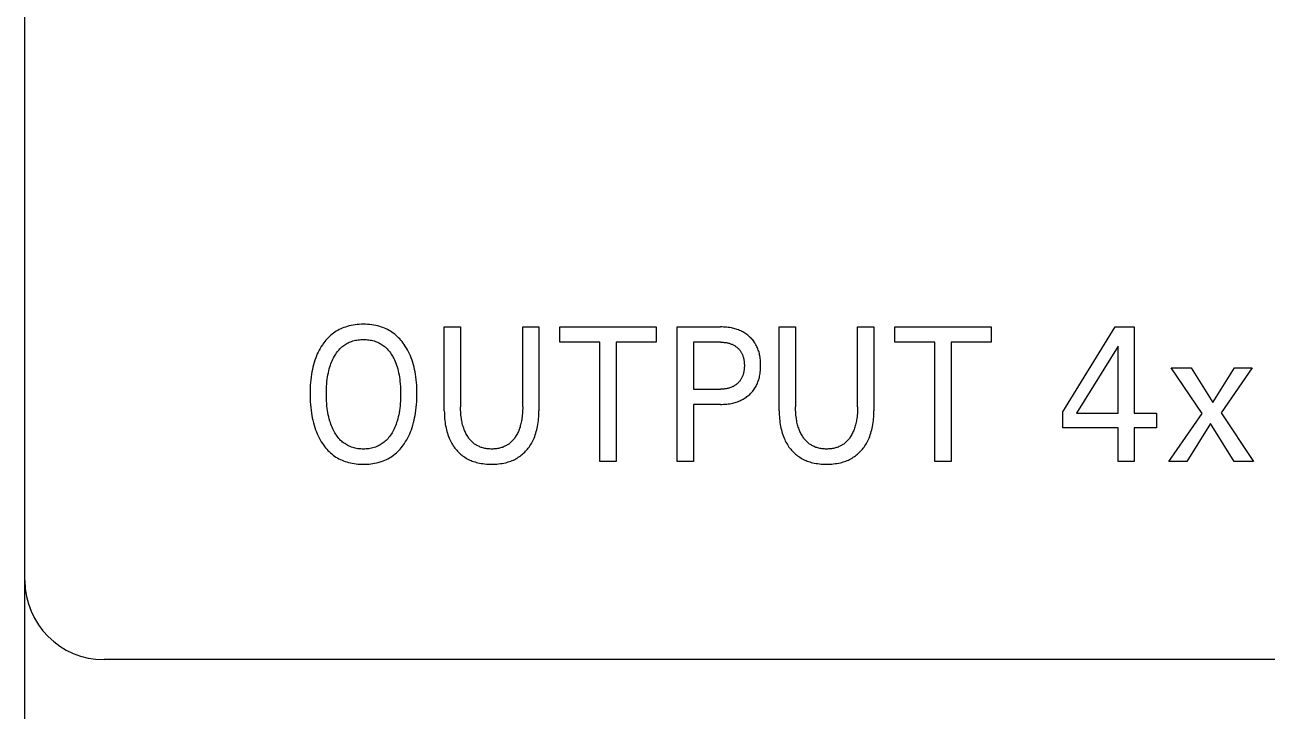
# Model space of a CAD drawing. Extents: x 0 to 420, y 0 to 297.
# Drawn here: x 158.8 to 174.48, y 181.85 to 190.51 of the extents above; entities that cross this region are included whole.
import ezdxf

# ---------------------------------------------------------------- set-up
doc = ezdxf.new("R2010")
doc.units = 0
doc.header["$LTSCALE"] = 23.1
doc.layers.add('10000_FRONT', color=7, linetype='CONTINUOUS')

msp = doc.modelspace()

# ---------------------------------------------------------------- linework, layer by layer
at = {"layer": '10000_FRONT', "color": 7, "linetype": 'CONTINUOUS'}
for p, q in [((158.8, 161), (158.8, 249)), ((162.678, 186.608), (162.661, 186.594)), ((162.695, 186.621), (162.678, 186.608)), ((162.713, 186.634), (162.695, 186.621)), ((162.731, 186.645), (162.713, 186.634)), ((162.749, 186.656), (162.731, 186.645)), ((162.768, 186.666), (162.749, 186.656)), ((162.787, 186.675), (162.768, 186.666)), ((162.806, 186.684), (162.787, 186.675)), ((162.826, 186.692), (162.806, 186.684)), ((162.846, 186.699), (162.826, 186.692)), ((162.867, 186.706), (162.846, 186.699)), ((162.892, 186.713), (162.867, 186.706)), ((162.917, 186.718), (162.892, 186.713)), ((162.943, 186.723), (162.917, 186.718)), ((162.969, 186.727), (162.943, 186.723)), ((162.995, 186.73), (162.969, 186.727)), ((163.021, 186.732), (162.995, 186.73)), ((163.048, 186.733), (163.021, 186.732)), ((163.074, 186.734), (163.048, 186.733)), ((163.1, 186.733), (163.074, 186.734)), ((163.126, 186.732), (163.1, 186.733)), ((163.152, 186.73), (163.126, 186.732)), ((163.178, 186.727), (163.152, 186.73)), ((163.204, 186.723), (163.178, 186.727)), ((163.23, 186.718), (163.204, 186.723)), ((163.255, 186.712), (163.23, 186.718)), ((163.28, 186.705), (163.255, 186.712)), ((163.3, 186.699), (163.28, 186.705)), ((163.32, 186.692), (163.3, 186.699)), ((163.34, 186.684), (163.32, 186.692)), ((163.36, 186.675), (163.34, 186.684)), ((163.379, 186.666), (163.36, 186.675)), ((163.398, 186.655), (163.379, 186.666)), ((163.416, 186.645), (163.398, 186.655)), ((163.434, 186.633), (163.416, 186.645)), ((163.451, 186.621), (163.434, 186.633)), ((163.468, 186.607), (163.451, 186.621)), ((163.485, 186.593), (163.468, 186.607)), ((164.094, 185.641), (164.094, 186.7)), ((164.094, 186.7), (164.3, 186.7)), ((164.3, 186.7), (164.3, 185.692)), ((165.084, 185.692), (165.084, 186.7)), ((165.084, 186.7), (165.289, 186.7)), ((165.289, 186.7), (165.289, 185.641)), ((165.554, 186.507), (165.554, 186.7)), ((165.554, 186.7), (166.768, 186.7)), ((166.768, 186.7), (166.768, 186.507)), ((167.032, 185), (167.032, 186.7)), ((167.032, 186.7), (167.579, 186.7)), ((167.599, 186.7), (167.579, 186.7)), ((167.619, 186.699), (167.599, 186.7)), ((167.639, 186.698), (167.619, 186.699)), ((167.658, 186.696), (167.639, 186.698)), ((167.678, 186.694), (167.658, 186.696)), ((167.698, 186.691), (167.678, 186.694)), ((167.718, 186.687), (167.698, 186.691)), ((167.733, 186.684), (167.718, 186.687)), ((167.748, 186.681), (167.733, 186.684)), ((167.763, 186.677), (167.748, 186.681)), ((167.778, 186.672), (167.763, 186.677)), ((167.793, 186.667), (167.778, 186.672)), ((167.808, 186.662), (167.793, 186.667)), ((167.822, 186.656), (167.808, 186.662)), ((167.837, 186.65), (167.822, 186.656)), ((167.85, 186.643), (167.837, 186.65)), ((167.863, 186.636), (167.85, 186.643)), ((167.876, 186.629), (167.863, 186.636)), ((167.888, 186.622), (167.876, 186.629)), ((167.901, 186.613), (167.888, 186.622)), ((167.913, 186.605), (167.901, 186.613)), ((167.925, 186.596), (167.913, 186.605)), ((168.322, 185.641), (168.322, 186.7)), ((168.322, 186.7), (168.528, 186.7)), ((168.528, 186.7), (168.528, 185.692)), ((169.312, 185.692), (169.312, 186.7)), ((169.312, 186.7), (169.516, 186.7)), ((169.516, 186.7), (169.516, 185.641)), ((169.782, 186.507), (169.782, 186.7)), ((169.782, 186.7), (170.996, 186.7)), ((170.996, 186.7), (170.996, 186.507)), ((171.9, 185.63), (172.564, 186.7)), ((172.564, 186.7), (172.801, 186.7)), ((172.801, 186.7), (172.801, 185.611)), ((162.54, 186.451), (162.527, 186.429)), ((162.555, 186.473), (162.54, 186.451)), ((162.56, 186.481), (162.555, 186.473)), ((162.573, 186.498), (162.56, 186.481)), ((162.586, 186.516), (162.573, 186.498)), ((162.6, 186.532), (162.586, 186.516)), ((162.614, 186.549), (162.6, 186.532)), ((162.629, 186.564), (162.614, 186.549)), ((162.645, 186.58), (162.629, 186.564)), ((162.661, 186.594), (162.645, 186.58)), ((162.789, 186.435), (162.801, 186.447)), ((162.801, 186.447), (162.814, 186.457)), ((162.814, 186.457), (162.826, 186.466)), ((162.826, 186.466), (162.839, 186.475)), ((162.839, 186.475), (162.852, 186.484)), ((162.852, 186.484), (162.866, 186.492)), ((162.866, 186.492), (162.88, 186.499)), ((162.88, 186.499), (162.894, 186.506)), ((162.894, 186.506), (162.909, 186.512)), ((162.909, 186.512), (162.924, 186.517)), ((162.924, 186.517), (162.94, 186.523)), ((162.94, 186.523), (162.956, 186.527)), ((162.956, 186.527), (162.973, 186.531)), ((162.973, 186.531), (162.989, 186.534)), ((162.989, 186.534), (163.006, 186.537)), ((163.006, 186.537), (163.023, 186.539)), ((163.023, 186.539), (163.04, 186.54)), ((163.04, 186.54), (163.057, 186.541)), ((163.057, 186.541), (163.074, 186.541)), ((163.074, 186.541), (163.091, 186.541)), ((163.091, 186.541), (163.108, 186.54)), ((163.108, 186.54), (163.125, 186.539)), ((163.125, 186.539), (163.142, 186.537)), ((163.142, 186.537), (163.159, 186.534)), ((163.159, 186.534), (163.176, 186.531)), ((163.176, 186.531), (163.192, 186.527)), ((163.192, 186.527), (163.209, 186.523)), ((163.209, 186.523), (163.225, 186.517)), ((163.225, 186.517), (163.239, 186.512)), ((163.239, 186.512), (163.254, 186.506)), ((163.254, 186.506), (163.268, 186.499)), ((163.268, 186.499), (163.282, 186.492)), ((163.282, 186.492), (163.296, 186.484)), ((163.296, 186.484), (163.31, 186.475)), ((163.31, 186.475), (163.323, 186.466)), ((163.323, 186.466), (163.335, 186.457)), ((163.335, 186.457), (163.347, 186.447)), ((163.347, 186.447), (163.36, 186.435)), ((163.501, 186.579), (163.485, 186.593)), ((163.517, 186.564), (163.501, 186.579)), ((163.532, 186.548), (163.517, 186.564)), ((163.547, 186.531), (163.532, 186.548)), ((163.561, 186.515), (163.547, 186.531)), ((163.574, 186.497), (163.561, 186.515)), ((163.587, 186.48), (163.574, 186.497)), ((163.602, 186.457), (163.587, 186.48)), ((163.617, 186.433), (163.602, 186.457)), ((166.058, 186.507), (165.554, 186.507)), ((166.058, 185), (166.058, 186.507)), ((166.264, 186.507), (166.264, 185)), ((166.768, 186.507), (166.264, 186.507)), ((167.238, 186.507), (167.238, 185.914)), ((167.579, 186.507), (167.238, 186.507)), ((167.579, 186.507), (167.591, 186.507)), ((167.591, 186.507), (167.603, 186.507)), ((167.603, 186.507), (167.615, 186.506)), ((167.615, 186.506), (167.627, 186.505)), ((167.627, 186.505), (167.639, 186.503)), ((167.639, 186.503), (167.651, 186.502)), ((167.651, 186.502), (167.663, 186.5)), ((167.663, 186.5), (167.672, 186.498)), ((167.672, 186.498), (167.681, 186.495)), ((167.681, 186.495), (167.69, 186.493)), ((167.69, 186.493), (167.699, 186.49)), ((167.699, 186.49), (167.708, 186.487)), ((167.708, 186.487), (167.717, 186.484)), ((167.717, 186.484), (167.726, 186.481)), ((167.726, 186.481), (167.734, 186.477)), ((167.734, 186.477), (167.742, 186.473)), ((167.742, 186.473), (167.75, 186.469)), ((167.75, 186.469), (167.758, 186.464)), ((167.758, 186.464), (167.765, 186.46)), ((167.765, 186.46), (167.772, 186.455)), ((167.772, 186.455), (167.779, 186.45)), ((167.779, 186.45), (167.786, 186.444)), ((167.786, 186.444), (167.793, 186.439)), ((167.936, 186.587), (167.925, 186.596)), ((167.947, 186.577), (167.936, 186.587)), ((167.957, 186.567), (167.947, 186.577)), ((167.968, 186.557), (167.957, 186.567)), ((167.977, 186.547), (167.968, 186.557)), ((167.987, 186.536), (167.977, 186.547)), ((167.996, 186.525), (167.987, 186.536)), ((168.004, 186.513), (167.996, 186.525)), ((168.012, 186.501), (168.004, 186.513)), ((168.02, 186.489), (168.012, 186.501)), ((168.028, 186.476), (168.02, 186.489)), ((168.035, 186.463), (168.028, 186.476)), ((168.041, 186.45), (168.035, 186.463)), ((168.047, 186.436), (168.041, 186.45)), ((170.286, 186.507), (169.782, 186.507)), ((170.286, 185), (170.286, 186.507)), ((170.492, 186.507), (170.492, 185)), ((170.996, 186.507), (170.492, 186.507)), ((172.6, 186.458), (172.076, 185.611)), ((172.6, 185.611), (172.6, 186.458)), ((162.471, 186.31), (162.461, 186.281)), ((162.481, 186.334), (162.471, 186.31)), ((162.491, 186.359), (162.481, 186.334)), ((162.502, 186.382), (162.491, 186.359)), ((162.514, 186.406), (162.502, 186.382)), ((162.527, 186.429), (162.514, 186.406)), ((162.679, 186.274), (162.688, 186.293)), ((162.688, 186.293), (162.697, 186.311)), ((162.697, 186.311), (162.707, 186.329)), ((162.707, 186.329), (162.716, 186.343)), ((162.716, 186.343), (162.725, 186.358)), ((162.725, 186.358), (162.734, 186.372)), ((162.734, 186.372), (162.744, 186.385)), ((162.744, 186.385), (162.755, 186.398)), ((162.755, 186.398), (162.766, 186.411)), ((162.766, 186.411), (162.777, 186.424)), ((162.777, 186.424), (162.789, 186.435)), ((163.36, 186.435), (163.372, 186.424)), ((163.372, 186.424), (163.383, 186.411)), ((163.383, 186.411), (163.394, 186.398)), ((163.394, 186.398), (163.405, 186.385)), ((163.405, 186.385), (163.415, 186.372)), ((163.415, 186.372), (163.424, 186.358)), ((163.424, 186.358), (163.433, 186.343)), ((163.433, 186.343), (163.442, 186.329)), ((163.442, 186.329), (163.445, 186.323)), ((163.445, 186.323), (163.456, 186.303)), ((163.456, 186.303), (163.466, 186.283)), ((163.631, 186.409), (163.617, 186.433)), ((163.643, 186.384), (163.631, 186.409)), ((163.655, 186.359), (163.643, 186.384)), ((163.666, 186.334), (163.655, 186.359)), ((163.677, 186.308), (163.666, 186.334)), ((163.687, 186.28), (163.677, 186.308)), ((167.793, 186.439), (167.8, 186.433)), ((167.8, 186.433), (167.806, 186.427)), ((167.806, 186.427), (167.812, 186.421)), ((167.812, 186.421), (167.817, 186.414)), ((167.817, 186.414), (167.823, 186.408)), ((167.823, 186.408), (167.828, 186.401)), ((167.828, 186.401), (167.833, 186.394)), ((167.833, 186.394), (167.838, 186.387)), ((167.838, 186.387), (167.842, 186.379)), ((167.842, 186.379), (167.847, 186.371)), ((167.847, 186.371), (167.851, 186.363)), ((167.851, 186.363), (167.855, 186.355)), ((167.855, 186.355), (167.858, 186.347)), ((167.858, 186.347), (167.861, 186.339)), ((167.861, 186.339), (167.864, 186.33)), ((167.864, 186.33), (167.867, 186.322)), ((167.867, 186.322), (167.87, 186.313)), ((167.87, 186.313), (167.872, 186.304)), ((167.872, 186.304), (167.874, 186.293)), ((167.874, 186.293), (167.876, 186.282)), ((168.053, 186.422), (168.047, 186.436)), ((168.058, 186.408), (168.053, 186.422)), ((168.063, 186.394), (168.058, 186.408)), ((168.067, 186.38), (168.063, 186.394)), ((168.071, 186.366), (168.067, 186.38)), ((168.074, 186.349), (168.071, 186.366)), ((168.078, 186.333), (168.074, 186.349)), ((168.08, 186.316), (168.078, 186.333)), ((168.083, 186.3), (168.08, 186.316)), ((168.084, 186.283), (168.083, 186.3)), ((162.423, 186.133), (162.418, 186.103)), ((162.429, 186.163), (162.423, 186.133)), ((162.435, 186.193), (162.429, 186.163)), ((162.443, 186.223), (162.435, 186.193)), ((162.451, 186.252), (162.443, 186.223)), ((162.461, 186.281), (162.451, 186.252)), ((162.631, 186.12), (162.637, 186.146)), ((162.637, 186.146), (162.643, 186.172)), ((162.643, 186.172), (162.651, 186.198)), ((162.651, 186.198), (162.657, 186.217)), ((162.657, 186.217), (162.664, 186.236)), ((162.664, 186.236), (162.671, 186.255)), ((162.671, 186.255), (162.679, 186.274)), ((163.466, 186.283), (163.475, 186.262)), ((163.475, 186.262), (163.483, 186.241)), ((163.483, 186.241), (163.491, 186.219)), ((163.491, 186.219), (163.498, 186.198)), ((163.498, 186.198), (163.506, 186.172)), ((163.506, 186.172), (163.512, 186.146)), ((163.512, 186.146), (163.518, 186.12)), ((163.697, 186.251), (163.687, 186.28)), ((163.705, 186.221), (163.697, 186.251)), ((163.713, 186.192), (163.705, 186.221)), ((163.72, 186.162), (163.713, 186.192)), ((163.726, 186.132), (163.72, 186.162)), ((163.731, 186.102), (163.726, 186.132)), ((167.874, 186.133), (167.872, 186.122)), ((167.876, 186.144), (167.874, 186.133)), ((167.876, 186.282), (167.878, 186.27)), ((167.878, 186.156), (167.876, 186.144)), ((167.878, 186.27), (167.879, 186.259)), ((167.879, 186.167), (167.878, 186.156)), ((167.879, 186.259), (167.88, 186.248)), ((167.88, 186.179), (167.879, 186.167)), ((167.88, 186.248), (167.881, 186.236)), ((167.881, 186.19), (167.88, 186.179)), ((167.881, 186.236), (167.882, 186.225)), ((167.882, 186.202), (167.881, 186.19)), ((167.882, 186.225), (167.882, 186.213)), ((167.882, 186.213), (167.882, 186.202)), ((168.08, 186.114), (168.083, 186.131)), ((168.083, 186.131), (168.084, 186.148)), ((168.086, 186.266), (168.084, 186.283)), ((168.084, 186.148), (168.086, 186.165)), ((168.087, 186.249), (168.086, 186.266)), ((168.086, 186.165), (168.087, 186.182)), ((168.087, 186.232), (168.087, 186.249)), ((168.087, 186.216), (168.087, 186.232)), ((168.087, 186.199), (168.087, 186.216)), ((168.087, 186.182), (168.087, 186.199)), ((173.662, 185.606), (173.268, 186.184)), ((173.268, 186.184), (173.522, 186.184)), ((173.522, 186.184), (173.794, 185.747)), ((173.794, 185.747), (174.07, 186.184)), ((174.292, 186.184), (173.899, 185.617)), ((174.07, 186.184), (174.292, 186.184)), ((162.405, 185.999), (162.403, 185.965)), ((162.409, 186.034), (162.405, 185.999)), ((162.413, 186.069), (162.409, 186.034)), ((162.418, 186.103), (162.413, 186.069)), ((162.608, 185.95), (162.611, 185.98)), ((162.611, 185.98), (162.613, 186.01)), ((162.613, 186.01), (162.617, 186.041)), ((162.617, 186.041), (162.621, 186.067)), ((162.621, 186.067), (162.625, 186.094)), ((162.625, 186.094), (162.631, 186.12)), ((163.518, 186.12), (163.523, 186.094)), ((163.523, 186.094), (163.528, 186.067)), ((163.528, 186.067), (163.532, 186.041)), ((163.532, 186.041), (163.535, 186.01)), ((163.535, 186.01), (163.538, 185.98)), ((163.538, 185.98), (163.54, 185.95)), ((163.736, 186.068), (163.731, 186.102)), ((163.74, 186.033), (163.736, 186.068)), ((163.743, 185.999), (163.74, 186.033)), ((163.746, 185.964), (163.743, 185.999)), ((167.781, 185.974), (167.773, 185.969)), ((167.788, 185.98), (167.781, 185.974)), ((167.794, 185.986), (167.788, 185.98)), ((167.801, 185.991), (167.794, 185.986)), ((167.807, 185.998), (167.801, 185.991)), ((167.813, 186.004), (167.807, 185.998)), ((167.818, 186.01), (167.813, 186.004)), ((167.824, 186.017), (167.818, 186.01)), ((167.829, 186.024), (167.824, 186.017)), ((167.834, 186.031), (167.829, 186.024)), ((167.838, 186.038), (167.834, 186.031)), ((167.843, 186.046), (167.838, 186.038)), ((167.847, 186.054), (167.843, 186.046)), ((167.851, 186.062), (167.847, 186.054)), ((167.855, 186.07), (167.851, 186.062)), ((167.858, 186.078), (167.855, 186.07)), ((167.862, 186.087), (167.858, 186.078)), ((167.865, 186.095), (167.862, 186.087)), ((167.867, 186.104), (167.865, 186.095)), ((167.87, 186.113), (167.867, 186.104)), ((167.872, 186.122), (167.87, 186.113)), ((168.035, 185.964), (168.042, 185.978)), ((168.042, 185.978), (168.048, 185.992)), ((168.048, 185.992), (168.053, 186.006)), ((168.053, 186.006), (168.058, 186.02)), ((168.058, 186.02), (168.063, 186.034)), ((168.063, 186.034), (168.067, 186.049)), ((168.067, 186.049), (168.071, 186.063)), ((168.071, 186.063), (168.075, 186.08)), ((168.075, 186.08), (168.078, 186.097)), ((168.078, 186.097), (168.08, 186.114)), ((162.401, 185.93), (162.4, 185.895)), ((162.4, 185.895), (162.4, 185.86)), ((162.4, 185.86), (162.4, 185.825)), ((162.4, 185.825), (162.401, 185.789)), ((162.403, 185.965), (162.401, 185.93)), ((162.606, 185.888), (162.607, 185.919)), ((162.606, 185.858), (162.606, 185.888)), ((162.606, 185.827), (162.606, 185.858)), ((162.607, 185.796), (162.606, 185.827)), ((162.607, 185.919), (162.608, 185.95)), ((163.54, 185.95), (163.542, 185.919)), ((163.542, 185.919), (163.543, 185.888)), ((163.543, 185.827), (163.542, 185.795)), ((163.543, 185.888), (163.543, 185.858)), ((163.543, 185.858), (163.543, 185.827)), ((163.747, 185.93), (163.746, 185.964)), ((163.748, 185.895), (163.747, 185.93)), ((163.749, 185.86), (163.748, 185.895)), ((163.748, 185.789), (163.749, 185.825)), ((163.749, 185.825), (163.749, 185.86)), ((167.238, 185.914), (167.579, 185.914)), ((167.589, 185.915), (167.579, 185.914)), ((167.6, 185.915), (167.589, 185.915)), ((167.611, 185.915), (167.6, 185.915)), ((167.621, 185.916), (167.611, 185.915)), ((167.632, 185.917), (167.621, 185.916)), ((167.642, 185.919), (167.632, 185.917)), ((167.653, 185.92), (167.642, 185.919)), ((167.663, 185.922), (167.653, 185.92)), ((167.673, 185.924), (167.663, 185.922)), ((167.682, 185.927), (167.673, 185.924)), ((167.691, 185.929), (167.682, 185.927)), ((167.7, 185.932), (167.691, 185.929)), ((167.709, 185.935), (167.7, 185.932)), ((167.718, 185.938), (167.709, 185.935)), ((167.727, 185.942), (167.718, 185.938)), ((167.735, 185.946), (167.727, 185.942)), ((167.743, 185.95), (167.735, 185.946)), ((167.751, 185.954), (167.743, 185.95)), ((167.759, 185.959), (167.751, 185.954)), ((167.766, 185.964), (167.759, 185.959)), ((167.773, 185.969), (167.766, 185.964)), ((167.903, 185.811), (167.915, 185.82)), ((167.915, 185.82), (167.927, 185.829)), ((167.927, 185.829), (167.938, 185.839)), ((167.938, 185.839), (167.949, 185.848)), ((167.949, 185.848), (167.959, 185.858)), ((167.959, 185.858), (167.969, 185.869)), ((167.969, 185.869), (167.979, 185.879)), ((167.979, 185.879), (167.988, 185.89)), ((167.988, 185.89), (167.997, 185.902)), ((167.997, 185.902), (168.006, 185.914)), ((168.006, 185.914), (168.014, 185.925)), ((168.014, 185.925), (168.021, 185.938)), ((168.021, 185.938), (168.029, 185.951)), ((168.029, 185.951), (168.035, 185.964)), ((162.401, 185.789), (162.403, 185.754)), ((162.403, 185.754), (162.405, 185.719)), ((162.405, 185.719), (162.408, 185.683)), ((162.408, 185.683), (162.413, 185.648)), ((162.608, 185.765), (162.607, 185.796)), ((162.61, 185.734), (162.608, 185.765)), ((162.613, 185.703), (162.61, 185.734)), ((162.617, 185.672), (162.613, 185.703)), ((162.621, 185.645), (162.617, 185.672)), ((163.532, 185.671), (163.528, 185.644)), ((163.536, 185.702), (163.532, 185.671)), ((163.538, 185.733), (163.536, 185.702)), ((163.541, 185.764), (163.538, 185.733)), ((163.542, 185.795), (163.541, 185.764)), ((163.736, 185.648), (163.74, 185.684)), ((163.74, 185.684), (163.743, 185.719)), ((163.743, 185.719), (163.746, 185.754)), ((163.746, 185.754), (163.748, 185.789)), ((164.3, 185.671), (164.3, 185.692)), ((164.301, 185.65), (164.3, 185.671)), ((165.084, 185.67), (165.083, 185.649)), ((165.084, 185.692), (165.084, 185.67)), ((167.238, 185.722), (167.238, 185)), ((167.579, 185.722), (167.238, 185.722)), ((167.579, 185.722), (167.599, 185.722)), ((167.599, 185.722), (167.619, 185.723)), ((167.619, 185.723), (167.639, 185.724)), ((167.639, 185.724), (167.659, 185.726)), ((167.659, 185.726), (167.679, 185.728)), ((167.679, 185.728), (167.699, 185.731)), ((167.699, 185.731), (167.719, 185.735)), ((167.719, 185.735), (167.735, 185.738)), ((167.735, 185.738), (167.75, 185.742)), ((167.75, 185.742), (167.765, 185.746)), ((167.765, 185.746), (167.78, 185.75)), ((167.78, 185.75), (167.795, 185.756)), ((167.795, 185.756), (167.81, 185.761)), ((167.81, 185.761), (167.825, 185.767)), ((167.825, 185.767), (167.839, 185.774)), ((167.839, 185.774), (167.852, 185.78)), ((167.852, 185.78), (167.865, 185.787)), ((167.865, 185.787), (167.878, 185.795)), ((167.878, 185.795), (167.891, 185.803)), ((167.891, 185.803), (167.903, 185.811)), ((168.528, 185.671), (168.528, 185.692)), ((168.529, 185.65), (168.528, 185.671)), ((169.312, 185.692), (169.311, 185.67)), ((169.311, 185.67), (169.311, 185.649)), ((162.413, 185.648), (162.417, 185.613)), ((162.417, 185.613), (162.422, 185.583)), ((162.422, 185.583), (162.428, 185.552)), ((162.428, 185.552), (162.435, 185.522)), ((162.435, 185.522), (162.442, 185.491)), ((162.625, 185.618), (162.621, 185.645)), ((162.63, 185.591), (162.625, 185.618)), ((162.636, 185.565), (162.63, 185.591)), ((162.642, 185.538), (162.636, 185.565)), ((162.65, 185.512), (162.642, 185.538)), ((162.656, 185.492), (162.65, 185.512)), ((163.499, 185.511), (163.493, 185.492)), ((163.506, 185.538), (163.499, 185.511)), ((163.513, 185.564), (163.506, 185.538)), ((163.519, 185.591), (163.513, 185.564)), ((163.524, 185.617), (163.519, 185.591)), ((163.528, 185.644), (163.524, 185.617)), ((163.706, 185.492), (163.714, 185.522)), ((163.714, 185.522), (163.72, 185.552)), ((163.72, 185.552), (163.726, 185.583)), ((163.726, 185.583), (163.731, 185.613)), ((163.731, 185.613), (163.736, 185.648)), ((164.094, 185.641), (164.095, 185.616)), ((164.095, 185.616), (164.095, 185.591)), ((164.095, 185.591), (164.096, 185.566)), ((164.096, 185.566), (164.098, 185.541)), ((164.098, 185.541), (164.101, 185.517)), ((164.101, 185.517), (164.104, 185.492)), ((164.302, 185.629), (164.301, 185.65)), ((164.303, 185.608), (164.302, 185.629)), ((164.305, 185.587), (164.303, 185.608)), ((164.307, 185.566), (164.305, 185.587)), ((164.31, 185.545), (164.307, 185.566)), ((164.313, 185.529), (164.31, 185.545)), ((164.315, 185.513), (164.313, 185.529)), ((164.318, 185.497), (164.315, 185.513)), ((165.069, 185.513), (165.066, 185.497)), ((165.072, 185.529), (165.069, 185.513)), ((165.074, 185.544), (165.072, 185.529)), ((165.077, 185.565), (165.074, 185.544)), ((165.079, 185.586), (165.077, 185.565)), ((165.081, 185.607), (165.079, 185.586)), ((165.082, 185.628), (165.081, 185.607)), ((165.083, 185.649), (165.082, 185.628)), ((165.279, 185.492), (165.282, 185.517)), ((165.282, 185.517), (165.285, 185.541)), ((165.285, 185.541), (165.286, 185.566)), ((165.286, 185.566), (165.288, 185.591)), ((165.288, 185.616), (165.289, 185.641)), ((165.288, 185.591), (165.288, 185.616)), ((168.322, 185.641), (168.322, 185.616)), ((168.322, 185.616), (168.323, 185.591)), ((168.323, 185.591), (168.324, 185.566)), ((168.324, 185.566), (168.326, 185.541)), ((168.326, 185.541), (168.328, 185.517)), ((168.328, 185.517), (168.331, 185.492)), ((168.53, 185.629), (168.529, 185.65)), ((168.531, 185.608), (168.53, 185.629)), ((168.533, 185.587), (168.531, 185.608)), ((168.535, 185.566), (168.533, 185.587)), ((168.538, 185.545), (168.535, 185.566)), ((168.54, 185.529), (168.538, 185.545)), ((168.543, 185.513), (168.54, 185.529)), ((168.546, 185.497), (168.543, 185.513)), ((169.296, 185.513), (169.293, 185.497)), ((169.299, 185.529), (169.296, 185.513)), ((169.302, 185.544), (169.299, 185.529)), ((169.304, 185.565), (169.302, 185.544)), ((169.307, 185.586), (169.304, 185.565)), ((169.309, 185.607), (169.307, 185.586)), ((169.31, 185.628), (169.309, 185.607)), ((169.311, 185.649), (169.31, 185.628)), ((169.507, 185.492), (169.51, 185.517)), ((169.51, 185.517), (169.512, 185.541)), ((169.512, 185.541), (169.514, 185.566)), ((169.514, 185.566), (169.515, 185.591)), ((169.515, 185.591), (169.516, 185.616)), ((169.516, 185.616), (169.516, 185.641)), ((171.9, 185.425), (171.9, 185.63)), ((172.076, 185.611), (172.6, 185.611)), ((172.801, 185.611), (173.086, 185.611)), ((173.086, 185.611), (173.086, 185.425)), ((173.24, 185), (173.662, 185.606)), ((173.899, 185.617), (174.309, 185)), ((162.442, 185.491), (162.45, 185.462)), ((162.45, 185.462), (162.46, 185.432)), ((162.46, 185.432), (162.47, 185.402)), ((162.47, 185.402), (162.48, 185.376)), ((162.48, 185.376), (162.49, 185.35)), ((162.49, 185.35), (162.502, 185.325)), ((162.663, 185.473), (162.656, 185.492)), ((162.67, 185.453), (162.663, 185.473)), ((162.678, 185.434), (162.67, 185.453)), ((162.686, 185.415), (162.678, 185.434)), ((162.695, 185.397), (162.686, 185.415)), ((162.705, 185.378), (162.695, 185.397)), ((162.713, 185.363), (162.705, 185.378)), ((162.722, 185.349), (162.713, 185.363)), ((162.732, 185.334), (162.722, 185.349)), ((163.426, 185.349), (163.417, 185.334)), ((163.435, 185.363), (163.426, 185.349)), ((163.444, 185.378), (163.435, 185.363)), ((163.454, 185.397), (163.444, 185.378)), ((163.463, 185.415), (163.454, 185.397)), ((163.471, 185.434), (163.463, 185.415)), ((163.479, 185.453), (163.471, 185.434)), ((163.486, 185.472), (163.479, 185.453)), ((163.493, 185.492), (163.486, 185.472)), ((163.646, 185.326), (163.658, 185.351)), ((163.658, 185.351), (163.669, 185.377)), ((163.669, 185.377), (163.679, 185.403)), ((163.679, 185.403), (163.689, 185.432)), ((163.689, 185.432), (163.698, 185.462)), ((163.698, 185.462), (163.706, 185.492)), ((164.104, 185.492), (164.107, 185.467)), ((164.107, 185.467), (164.112, 185.443)), ((164.112, 185.443), (164.116, 185.421)), ((164.116, 185.421), (164.121, 185.4)), ((164.121, 185.4), (164.126, 185.379)), ((164.126, 185.379), (164.133, 185.358)), ((164.133, 185.358), (164.139, 185.337)), ((164.322, 185.482), (164.318, 185.497)), ((164.326, 185.466), (164.322, 185.482)), ((164.33, 185.451), (164.326, 185.466)), ((164.335, 185.435), (164.33, 185.451)), ((164.34, 185.42), (164.335, 185.435)), ((164.345, 185.407), (164.34, 185.42)), ((164.35, 185.393), (164.345, 185.407)), ((164.356, 185.38), (164.35, 185.393)), ((164.362, 185.367), (164.356, 185.38)), ((164.368, 185.354), (164.362, 185.367)), ((164.375, 185.342), (164.368, 185.354)), ((165.017, 185.354), (165.01, 185.341)), ((165.023, 185.367), (165.017, 185.354)), ((165.029, 185.38), (165.023, 185.367)), ((165.034, 185.393), (165.029, 185.38)), ((165.04, 185.406), (165.034, 185.393)), ((165.044, 185.42), (165.04, 185.406)), ((165.05, 185.435), (165.044, 185.42)), ((165.054, 185.45), (165.05, 185.435)), ((165.058, 185.466), (165.054, 185.45)), ((165.062, 185.481), (165.058, 185.466)), ((165.066, 185.497), (165.062, 185.481)), ((165.243, 185.337), (165.25, 185.358)), ((165.25, 185.358), (165.256, 185.379)), ((165.256, 185.379), (165.262, 185.4)), ((165.262, 185.4), (165.267, 185.421)), ((165.267, 185.421), (165.271, 185.443)), ((165.271, 185.443), (165.275, 185.467)), ((165.275, 185.467), (165.279, 185.492)), ((168.331, 185.492), (168.335, 185.467)), ((168.335, 185.467), (168.339, 185.443)), ((168.339, 185.443), (168.344, 185.421)), ((168.344, 185.421), (168.349, 185.4)), ((168.349, 185.4), (168.354, 185.379)), ((168.354, 185.379), (168.36, 185.358)), ((168.36, 185.358), (168.367, 185.337)), ((168.55, 185.482), (168.546, 185.497)), ((168.554, 185.466), (168.55, 185.482)), ((168.558, 185.451), (168.554, 185.466)), ((168.563, 185.435), (168.558, 185.451)), ((168.568, 185.42), (168.563, 185.435)), ((168.573, 185.407), (168.568, 185.42)), ((168.578, 185.393), (168.573, 185.407)), ((168.583, 185.38), (168.578, 185.393)), ((168.589, 185.367), (168.583, 185.38)), ((168.596, 185.354), (168.589, 185.367)), ((168.603, 185.342), (168.596, 185.354)), ((169.244, 185.354), (169.238, 185.341)), ((169.251, 185.367), (169.244, 185.354)), ((169.257, 185.38), (169.251, 185.367)), ((169.262, 185.393), (169.257, 185.38)), ((169.267, 185.406), (169.262, 185.393)), ((169.272, 185.42), (169.267, 185.406)), ((169.277, 185.435), (169.272, 185.42)), ((169.282, 185.45), (169.277, 185.435)), ((169.286, 185.466), (169.282, 185.45)), ((169.29, 185.481), (169.286, 185.466)), ((169.293, 185.497), (169.29, 185.481)), ((169.471, 185.337), (169.478, 185.358)), ((169.478, 185.358), (169.484, 185.379)), ((169.484, 185.379), (169.49, 185.4)), ((169.49, 185.4), (169.495, 185.421)), ((169.495, 185.421), (169.499, 185.443)), ((169.499, 185.443), (169.503, 185.467)), ((169.503, 185.467), (169.507, 185.492)), ((172.6, 185.425), (171.9, 185.425)), ((172.6, 185), (172.6, 185.425)), ((172.801, 185.425), (172.801, 185)), ((173.086, 185.425), (172.801, 185.425)), ((173.764, 185.48), (173.466, 185)), ((174.065, 185), (173.764, 185.48)), ((162.502, 185.325), (162.514, 185.3)), ((162.514, 185.3), (162.527, 185.275)), ((162.527, 185.275), (162.542, 185.251)), ((162.542, 185.251), (162.557, 185.228)), ((162.557, 185.228), (162.569, 185.21)), ((162.569, 185.21), (162.583, 185.192)), ((162.583, 185.192), (162.596, 185.174)), ((162.742, 185.32), (162.732, 185.334)), ((162.752, 185.307), (162.742, 185.32)), ((162.763, 185.293), (162.752, 185.307)), ((162.775, 185.28), (162.763, 185.293)), ((162.786, 185.268), (162.775, 185.28)), ((162.799, 185.256), (162.786, 185.268)), ((162.811, 185.246), (162.799, 185.256)), ((162.824, 185.236), (162.811, 185.246)), ((162.837, 185.227), (162.824, 185.236)), ((162.85, 185.218), (162.837, 185.227)), ((162.864, 185.21), (162.85, 185.218)), ((162.878, 185.202), (162.864, 185.21)), ((162.892, 185.195), (162.878, 185.202)), ((162.907, 185.189), (162.892, 185.195)), ((162.922, 185.183), (162.907, 185.189)), ((163.241, 185.189), (163.226, 185.183)), ((163.256, 185.195), (163.241, 185.189)), ((163.27, 185.202), (163.256, 185.195)), ((163.284, 185.21), (163.27, 185.202)), ((163.298, 185.218), (163.284, 185.21)), ((163.311, 185.227), (163.298, 185.218)), ((163.324, 185.236), (163.311, 185.227)), ((163.337, 185.246), (163.324, 185.236)), ((163.349, 185.256), (163.337, 185.246)), ((163.362, 185.268), (163.349, 185.256)), ((163.374, 185.28), (163.362, 185.268)), ((163.385, 185.293), (163.374, 185.28)), ((163.396, 185.307), (163.385, 185.293)), ((163.407, 185.32), (163.396, 185.307)), ((163.417, 185.334), (163.407, 185.32)), ((163.551, 185.175), (163.565, 185.193)), ((163.565, 185.193), (163.578, 185.211)), ((163.578, 185.211), (163.591, 185.229)), ((163.591, 185.229), (163.606, 185.252)), ((163.606, 185.252), (163.62, 185.276)), ((163.62, 185.276), (163.634, 185.301)), ((163.634, 185.301), (163.646, 185.326)), ((164.139, 185.337), (164.147, 185.317)), ((164.147, 185.317), (164.155, 185.297)), ((164.155, 185.297), (164.164, 185.277)), ((164.164, 185.277), (164.171, 185.261)), ((164.171, 185.261), (164.18, 185.245)), ((164.18, 185.245), (164.188, 185.229)), ((164.188, 185.229), (164.197, 185.214)), ((164.197, 185.214), (164.207, 185.199)), ((164.207, 185.199), (164.217, 185.184)), ((164.382, 185.329), (164.375, 185.342)), ((164.39, 185.317), (164.382, 185.329)), ((164.396, 185.307), (164.39, 185.317)), ((164.403, 185.297), (164.396, 185.307)), ((164.41, 185.288), (164.403, 185.297)), ((164.418, 185.279), (164.41, 185.288)), ((164.425, 185.27), (164.418, 185.279)), ((164.433, 185.261), (164.425, 185.27)), ((164.442, 185.253), (164.433, 185.261)), ((164.45, 185.244), (164.442, 185.253)), ((164.459, 185.237), (164.45, 185.244)), ((164.468, 185.229), (164.459, 185.237)), ((164.477, 185.222), (164.468, 185.229)), ((164.487, 185.216), (164.477, 185.222)), ((164.496, 185.21), (164.487, 185.216)), ((164.506, 185.204), (164.496, 185.21)), ((164.516, 185.198), (164.506, 185.204)), ((164.527, 185.193), (164.516, 185.198)), ((164.537, 185.189), (164.527, 185.193)), ((164.548, 185.184), (164.537, 185.189)), ((164.848, 185.189), (164.838, 185.184)), ((164.859, 185.193), (164.848, 185.189)), ((164.869, 185.198), (164.859, 185.193)), ((164.879, 185.204), (164.869, 185.198)), ((164.889, 185.21), (164.879, 185.204)), ((164.899, 185.216), (164.889, 185.21)), ((164.908, 185.222), (164.899, 185.216)), ((164.917, 185.229), (164.908, 185.222)), ((164.926, 185.237), (164.917, 185.229)), ((164.935, 185.244), (164.926, 185.237)), ((164.944, 185.253), (164.935, 185.244)), ((164.952, 185.261), (164.944, 185.253)), ((164.96, 185.27), (164.952, 185.261)), ((164.967, 185.279), (164.96, 185.27)), ((164.975, 185.288), (164.967, 185.279)), ((164.982, 185.297), (164.975, 185.288)), ((164.989, 185.307), (164.982, 185.297)), ((164.995, 185.317), (164.989, 185.307)), ((165.003, 185.329), (164.995, 185.317)), ((165.01, 185.341), (165.003, 185.329)), ((165.166, 185.184), (165.176, 185.199)), ((165.176, 185.199), (165.185, 185.214)), ((165.185, 185.214), (165.194, 185.229)), ((165.194, 185.229), (165.203, 185.245)), ((165.203, 185.245), (165.211, 185.261)), ((165.211, 185.261), (165.219, 185.277)), ((165.219, 185.277), (165.228, 185.297)), ((165.228, 185.297), (165.236, 185.317)), ((165.236, 185.317), (165.243, 185.337)), ((168.367, 185.337), (168.375, 185.317)), ((168.375, 185.317), (168.383, 185.297)), ((168.383, 185.297), (168.391, 185.277)), ((168.391, 185.277), (168.399, 185.261)), ((168.399, 185.261), (168.407, 185.245)), ((168.407, 185.245), (168.416, 185.229)), ((168.416, 185.229), (168.425, 185.214)), ((168.425, 185.214), (168.435, 185.199)), ((168.435, 185.199), (168.445, 185.184)), ((168.61, 185.329), (168.603, 185.342)), ((168.617, 185.317), (168.61, 185.329)), ((168.624, 185.307), (168.617, 185.317)), ((168.631, 185.297), (168.624, 185.307)), ((168.638, 185.288), (168.631, 185.297)), ((168.645, 185.279), (168.638, 185.288)), ((168.653, 185.27), (168.645, 185.279)), ((168.661, 185.261), (168.653, 185.27)), ((168.669, 185.253), (168.661, 185.261)), ((168.678, 185.244), (168.669, 185.253)), ((168.687, 185.237), (168.678, 185.244)), ((168.696, 185.229), (168.687, 185.237)), ((168.705, 185.222), (168.696, 185.229)), ((168.715, 185.216), (168.705, 185.222)), ((168.724, 185.21), (168.715, 185.216)), ((168.734, 185.204), (168.724, 185.21)), ((168.744, 185.198), (168.734, 185.204)), ((168.754, 185.193), (168.744, 185.198)), ((168.765, 185.189), (168.754, 185.193)), ((168.775, 185.184), (168.765, 185.189)), ((169.076, 185.189), (169.065, 185.184)), ((169.086, 185.193), (169.076, 185.189)), ((169.097, 185.198), (169.086, 185.193)), ((169.107, 185.204), (169.097, 185.198)), ((169.117, 185.21), (169.107, 185.204)), ((169.126, 185.216), (169.117, 185.21)), ((169.136, 185.222), (169.126, 185.216)), ((169.145, 185.229), (169.136, 185.222)), ((169.154, 185.237), (169.145, 185.229)), ((169.163, 185.244), (169.154, 185.237)), ((169.171, 185.253), (169.163, 185.244)), ((169.18, 185.261), (169.171, 185.253)), ((169.188, 185.27), (169.18, 185.261)), ((169.195, 185.279), (169.188, 185.27)), ((169.203, 185.288), (169.195, 185.279)), ((169.21, 185.297), (169.203, 185.288)), ((169.217, 185.307), (169.21, 185.297)), ((169.223, 185.317), (169.217, 185.307)), ((169.231, 185.329), (169.223, 185.317)), ((169.238, 185.341), (169.231, 185.329)), ((169.393, 185.184), (169.403, 185.199)), ((169.403, 185.199), (169.413, 185.214)), ((169.413, 185.214), (169.422, 185.229)), ((169.422, 185.229), (169.431, 185.245)), ((169.431, 185.245), (169.439, 185.261)), ((169.439, 185.261), (169.447, 185.277)), ((169.447, 185.277), (169.456, 185.297)), ((169.456, 185.297), (169.464, 185.317)), ((169.464, 185.317), (169.471, 185.337)), ((162.596, 185.174), (162.611, 185.158)), ((162.611, 185.158), (162.626, 185.141)), ((162.626, 185.141), (162.642, 185.126)), ((162.642, 185.126), (162.658, 185.111)), ((162.658, 185.111), (162.675, 185.096)), ((162.675, 185.096), (162.692, 185.082)), ((162.692, 185.082), (162.709, 185.07)), ((162.709, 185.07), (162.727, 185.058)), ((162.727, 185.058), (162.746, 185.047)), ((162.746, 185.047), (162.765, 185.036)), ((162.765, 185.036), (162.784, 185.027)), ((162.938, 185.178), (162.922, 185.183)), ((162.955, 185.173), (162.938, 185.178)), ((162.971, 185.169), (162.955, 185.173)), ((162.988, 185.166), (162.971, 185.169)), ((163.005, 185.163), (162.988, 185.166)), ((163.022, 185.161), (163.005, 185.163)), ((163.039, 185.16), (163.022, 185.161)), ((163.057, 185.159), (163.039, 185.16)), ((163.074, 185.159), (163.057, 185.159)), ((163.091, 185.159), (163.074, 185.159)), ((163.108, 185.16), (163.091, 185.159)), ((163.126, 185.161), (163.108, 185.16)), ((163.143, 185.163), (163.126, 185.161)), ((163.16, 185.166), (163.143, 185.163)), ((163.176, 185.169), (163.16, 185.166)), ((163.193, 185.173), (163.176, 185.169)), ((163.21, 185.178), (163.193, 185.173)), ((163.226, 185.183), (163.21, 185.178)), ((163.363, 185.027), (163.383, 185.037)), ((163.383, 185.037), (163.401, 185.047)), ((163.401, 185.047), (163.42, 185.058)), ((163.42, 185.058), (163.438, 185.07)), ((163.438, 185.07), (163.455, 185.083)), ((163.455, 185.083), (163.473, 185.097)), ((163.473, 185.097), (163.49, 185.111)), ((163.49, 185.111), (163.506, 185.126)), ((163.506, 185.126), (163.522, 185.142)), ((163.522, 185.142), (163.537, 185.159)), ((163.537, 185.159), (163.551, 185.175)), ((164.217, 185.184), (164.228, 185.17)), ((164.228, 185.17), (164.239, 185.156)), ((164.239, 185.156), (164.251, 185.143)), ((164.251, 185.143), (164.262, 185.13)), ((164.262, 185.13), (164.274, 185.118)), ((164.274, 185.118), (164.287, 185.106)), ((164.287, 185.106), (164.299, 185.095)), ((164.299, 185.095), (164.313, 185.084)), ((164.313, 185.084), (164.326, 185.073)), ((164.326, 185.073), (164.34, 185.063)), ((164.34, 185.063), (164.354, 185.054)), ((164.354, 185.054), (164.369, 185.045)), ((164.369, 185.045), (164.384, 185.036)), ((164.384, 185.036), (164.4, 185.028)), ((164.558, 185.18), (164.548, 185.184)), ((164.569, 185.177), (164.558, 185.18)), ((164.581, 185.173), (164.569, 185.177)), ((164.593, 185.17), (164.581, 185.173)), ((164.605, 185.167), (164.593, 185.17)), ((164.618, 185.165), (164.605, 185.167)), ((164.63, 185.163), (164.618, 185.165)), ((164.642, 185.162), (164.63, 185.163)), ((164.655, 185.16), (164.642, 185.162)), ((164.667, 185.16), (164.655, 185.16)), ((164.68, 185.159), (164.667, 185.16)), ((164.692, 185.159), (164.68, 185.159)), ((164.705, 185.159), (164.692, 185.159)), ((164.718, 185.16), (164.705, 185.159)), ((164.73, 185.16), (164.718, 185.16)), ((164.743, 185.162), (164.73, 185.16)), ((164.755, 185.163), (164.743, 185.162)), ((164.767, 185.165), (164.755, 185.163)), ((164.78, 185.167), (164.767, 185.165)), ((164.792, 185.17), (164.78, 185.167)), ((164.804, 185.173), (164.792, 185.17)), ((164.816, 185.177), (164.804, 185.173)), ((164.827, 185.18), (164.816, 185.177)), ((164.838, 185.184), (164.827, 185.18)), ((164.983, 185.028), (164.999, 185.036)), ((164.999, 185.036), (165.014, 185.045)), ((165.014, 185.045), (165.028, 185.054)), ((165.028, 185.054), (165.043, 185.063)), ((165.043, 185.063), (165.057, 185.073)), ((165.057, 185.073), (165.07, 185.084)), ((165.07, 185.084), (165.083, 185.095)), ((165.083, 185.095), (165.096, 185.106)), ((165.096, 185.106), (165.109, 185.118)), ((165.109, 185.118), (165.121, 185.13)), ((165.121, 185.13), (165.132, 185.143)), ((165.132, 185.143), (165.144, 185.156)), ((165.144, 185.156), (165.155, 185.17)), ((165.155, 185.17), (165.166, 185.184)), ((168.445, 185.184), (168.456, 185.17)), ((168.456, 185.17), (168.467, 185.156)), ((168.467, 185.156), (168.478, 185.143)), ((168.478, 185.143), (168.49, 185.13)), ((168.49, 185.13), (168.502, 185.118)), ((168.502, 185.118), (168.514, 185.106)), ((168.514, 185.106), (168.527, 185.095)), ((168.527, 185.095), (168.54, 185.084)), ((168.54, 185.084), (168.554, 185.073)), ((168.554, 185.073), (168.568, 185.063)), ((168.568, 185.063), (168.582, 185.054)), ((168.582, 185.054), (168.597, 185.045)), ((168.597, 185.045), (168.612, 185.036)), ((168.612, 185.036), (168.628, 185.028)), ((168.786, 185.18), (168.775, 185.184)), ((168.797, 185.177), (168.786, 185.18)), ((168.809, 185.173), (168.797, 185.177)), ((168.821, 185.17), (168.809, 185.173)), ((168.833, 185.167), (168.821, 185.17)), ((168.845, 185.165), (168.833, 185.167)), ((168.858, 185.163), (168.845, 185.165)), ((168.87, 185.162), (168.858, 185.163)), ((168.883, 185.16), (168.87, 185.162)), ((168.895, 185.16), (168.883, 185.16)), ((168.908, 185.159), (168.895, 185.16)), ((168.92, 185.159), (168.908, 185.159)), ((168.933, 185.159), (168.92, 185.159)), ((168.945, 185.16), (168.933, 185.159)), ((168.958, 185.16), (168.945, 185.16)), ((168.97, 185.162), (168.958, 185.16)), ((168.983, 185.163), (168.97, 185.162)), ((168.995, 185.165), (168.983, 185.163)), ((169.008, 185.167), (168.995, 185.165)), ((169.02, 185.17), (169.008, 185.167)), ((169.032, 185.173), (169.02, 185.17)), ((169.044, 185.177), (169.032, 185.173)), ((169.055, 185.18), (169.044, 185.177)), ((169.065, 185.184), (169.055, 185.18)), ((169.211, 185.028), (169.226, 185.036)), ((169.226, 185.036), (169.242, 185.045)), ((169.242, 185.045), (169.256, 185.054)), ((169.256, 185.054), (169.27, 185.063)), ((169.27, 185.063), (169.284, 185.073)), ((169.284, 185.073), (169.298, 185.084)), ((169.298, 185.084), (169.311, 185.095)), ((169.311, 185.095), (169.324, 185.106)), ((169.324, 185.106), (169.336, 185.118)), ((169.336, 185.118), (169.348, 185.13)), ((169.348, 185.13), (169.36, 185.143)), ((169.36, 185.143), (169.372, 185.156)), ((169.372, 185.156), (169.383, 185.17)), ((169.383, 185.17), (169.393, 185.184)), ((162.784, 185.027), (162.804, 185.018)), ((162.804, 185.018), (162.824, 185.009)), ((162.824, 185.009), (162.844, 185.002)), ((162.844, 185.002), (162.864, 184.995)), ((162.864, 184.995), (162.887, 184.989)), ((162.887, 184.989), (162.91, 184.983)), ((162.91, 184.983), (162.933, 184.979)), ((162.933, 184.979), (162.956, 184.975)), ((162.956, 184.975), (162.98, 184.972)), ((162.98, 184.972), (163.003, 184.969)), ((163.003, 184.969), (163.027, 184.968)), ((163.027, 184.968), (163.05, 184.967)), ((163.05, 184.967), (163.074, 184.966)), ((163.074, 184.966), (163.097, 184.967)), ((163.097, 184.967), (163.121, 184.968)), ((163.121, 184.968), (163.145, 184.969)), ((163.145, 184.969), (163.168, 184.972)), ((163.168, 184.972), (163.191, 184.975)), ((163.191, 184.975), (163.215, 184.979)), ((163.215, 184.979), (163.238, 184.983)), ((163.238, 184.983), (163.26, 184.989)), ((163.26, 184.989), (163.283, 184.995)), ((163.283, 184.995), (163.303, 185.002)), ((163.303, 185.002), (163.324, 185.01)), ((163.324, 185.01), (163.344, 185.018)), ((163.344, 185.018), (163.363, 185.027)), ((164.4, 185.028), (164.416, 185.02)), ((164.416, 185.02), (164.432, 185.013)), ((164.432, 185.013), (164.448, 185.007)), ((164.448, 185.007), (164.465, 185.001)), ((164.465, 185.001), (164.482, 184.995)), ((164.482, 184.995), (164.499, 184.99)), ((164.499, 184.99), (164.516, 184.986)), ((164.516, 184.986), (164.537, 184.981)), ((164.537, 184.981), (164.559, 184.977)), ((164.559, 184.977), (164.581, 184.974)), ((164.581, 184.974), (164.603, 184.971)), ((164.603, 184.971), (164.625, 184.969)), ((164.625, 184.969), (164.647, 184.967)), ((164.647, 184.967), (164.669, 184.967)), ((164.669, 184.967), (164.691, 184.966)), ((164.691, 184.966), (164.714, 184.967)), ((164.714, 184.967), (164.736, 184.967)), ((164.736, 184.967), (164.758, 184.969)), ((164.758, 184.969), (164.78, 184.971)), ((164.78, 184.971), (164.802, 184.974)), ((164.802, 184.974), (164.824, 184.977)), ((164.824, 184.977), (164.845, 184.981)), ((164.845, 184.981), (164.867, 184.986)), ((164.867, 184.986), (164.884, 184.99)), ((164.884, 184.99), (164.901, 184.995)), ((164.901, 184.995), (164.918, 185.001)), ((164.918, 185.001), (164.934, 185.007)), ((164.934, 185.007), (164.951, 185.013)), ((164.951, 185.013), (164.967, 185.02)), ((164.967, 185.02), (164.983, 185.028)), ((166.264, 185), (166.058, 185)), ((167.238, 185), (167.032, 185)), ((168.628, 185.028), (168.644, 185.02)), ((168.644, 185.02), (168.66, 185.013)), ((168.66, 185.013), (168.676, 185.007)), ((168.676, 185.007), (168.693, 185.001)), ((168.693, 185.001), (168.71, 184.995)), ((168.71, 184.995), (168.727, 184.99)), ((168.727, 184.99), (168.744, 184.986)), ((168.744, 184.986), (168.765, 184.981)), ((168.765, 184.981), (168.787, 184.977)), ((168.787, 184.977), (168.809, 184.974)), ((168.809, 184.974), (168.831, 184.971)), ((168.831, 184.971), (168.853, 184.969)), ((168.853, 184.969), (168.875, 184.967)), ((168.875, 184.967), (168.897, 184.967)), ((168.897, 184.967), (168.919, 184.966)), ((168.919, 184.966), (168.941, 184.967)), ((168.941, 184.967), (168.963, 184.967)), ((168.963, 184.967), (168.986, 184.969)), ((168.986, 184.969), (169.008, 184.971)), ((169.008, 184.971), (169.03, 184.974)), ((169.03, 184.974), (169.051, 184.977)), ((169.051, 184.977), (169.073, 184.981)), ((169.073, 184.981), (169.095, 184.986)), ((169.095, 184.986), (169.112, 184.99)), ((169.112, 184.99), (169.129, 184.995)), ((169.129, 184.995), (169.145, 185.001)), ((169.145, 185.001), (169.162, 185.007)), ((169.162, 185.007), (169.179, 185.013)), ((169.179, 185.013), (169.195, 185.02)), ((169.195, 185.02), (169.211, 185.028)), ((170.492, 185), (170.286, 185)), ((172.801, 185), (172.6, 185)), ((173.466, 185), (173.24, 185)), ((174.309, 185), (174.065, 185)), ((193.3, 182.5), (159.8, 182.5))]:
    msp.add_line(p, q, dxfattribs=at)
msp.add_arc((159.8, 183.5), 1, 180, 270, dxfattribs=at)

doc.saveas('drawing.dxf')
